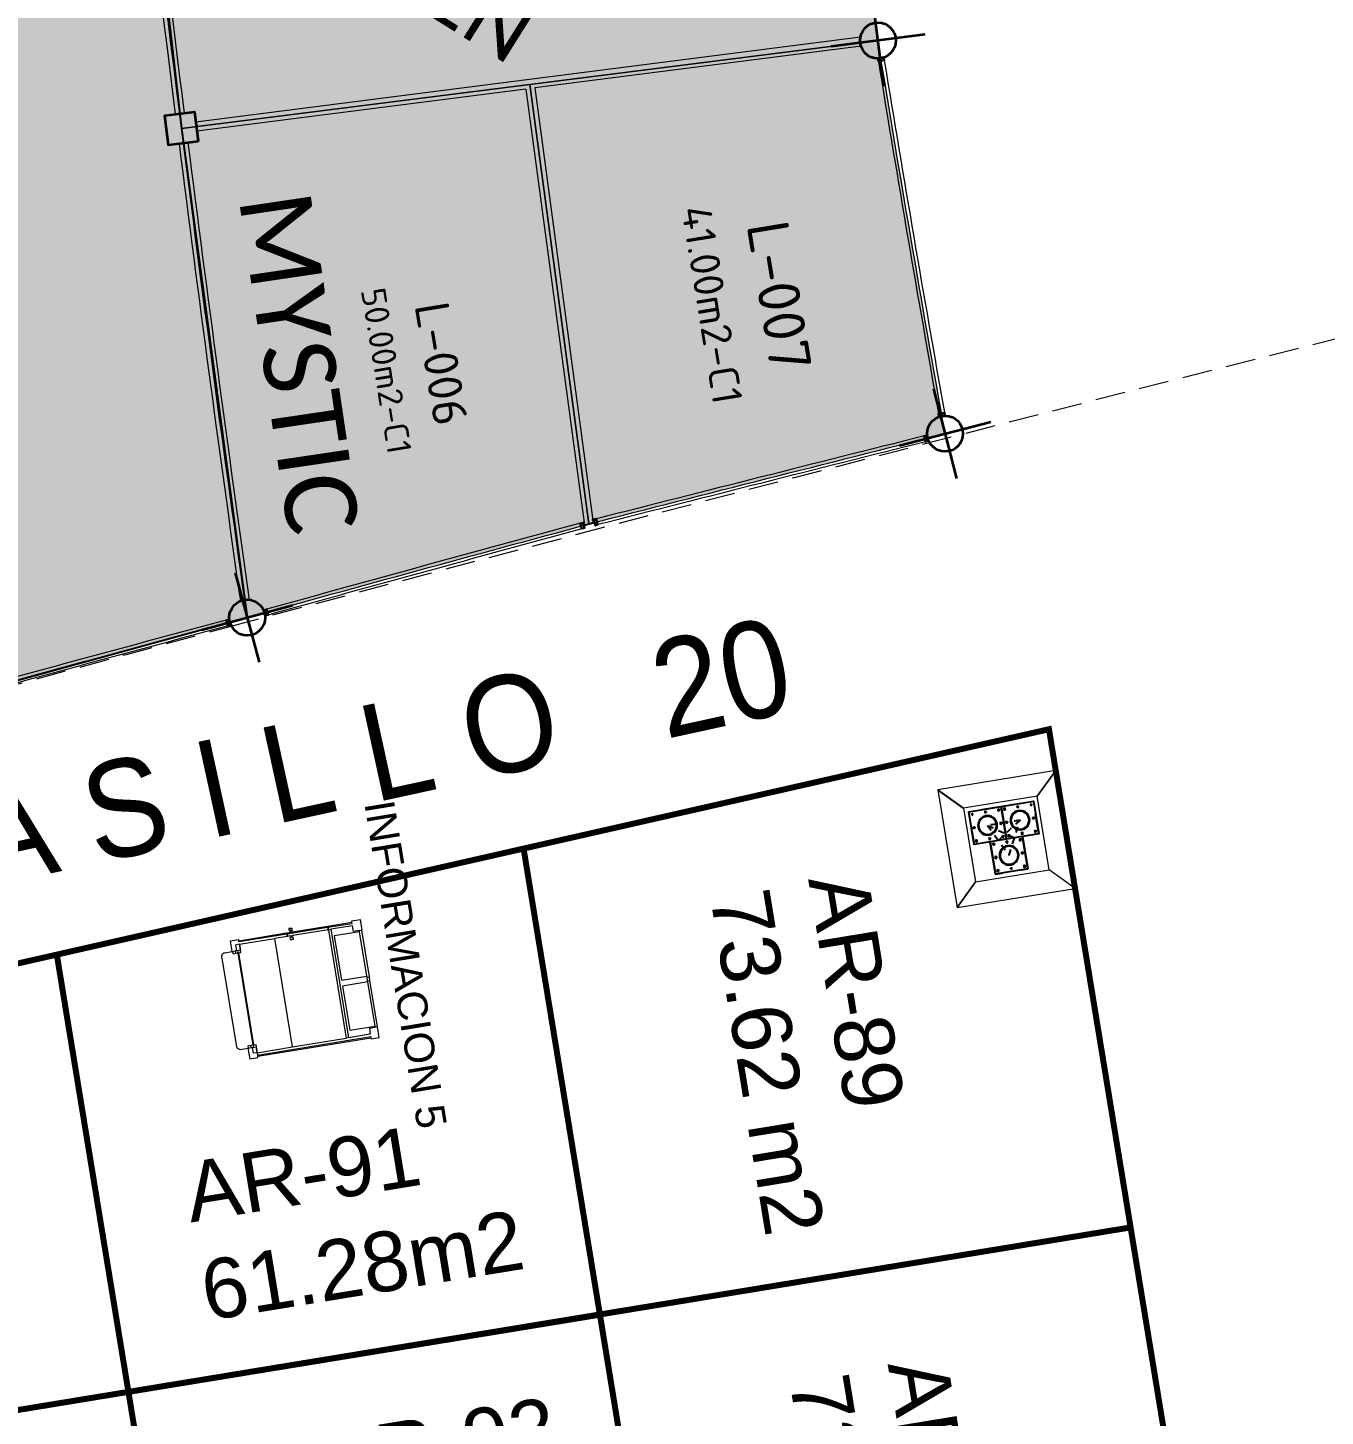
# Model space of a CAD drawing. Header units: metres. Extents: x 2 to 659295185, y -28 to 1124222152.
# Drawn here: x 655444.61 to 655466.34, y 1126416 to 1126439.24 of the extents above; entities that cross this region are included whole.
import ezdxf
from ezdxf.enums import TextEntityAlignment as Align

# ---------------------------------------------------------------- set-up
doc = ezdxf.new("R2010")
doc.units = ezdxf.units.M
doc.header["$MEASUREMENT"] = 0
for name, pattern in [('CCSM_C1_CUERPO EL$0$DASHED', [0.75, 0.5, -0.25]), ('CCSM_C1_CUERPO QR$0$CONTINUA', [0]), ('CCSM_XREF ESTRUCTURA15$0$ACAD_ISO10W100', [18, 12, -3, 0, -3]), ('CCSM_XREF ESTRUCTURA15$0$DASHED2', [0.375, 0.25, -0.125]), ('CCSM_XREF ESTRUCTURA15$0$MITTE', [2, 1.25, -0.25, 0.25, -0.25]), ('CONTINUA', [0]), ('DASHDOT', [1, 0.5, -0.25, 0, -0.25]), ('DASHED', [0.75, 0.5, -0.25])]:
    doc.linetypes.add(name, pattern=pattern)
doc.layers.get('0').update_dxf_attribs({"linetype": 'CONTINUOUS'})
for name, color, linetype in [('CCSM_C1_CUERPO BJ$0$A-LOCAL ID', 7, 'CONTINUOUS'), ('CCSM_C1_CUERPO BJ$0$ID_Nº LOCAL', 7, 'CONTINUOUS'), ('CCSM_C1_CUERPO D.dwg 19-03-12$0$A-PEDESTAL', 4, 'CONTINUOUS'), ('CCSM_C1_CUERPO EL$0$A-PROYECCIONES', 5, 'CCSM_C1_CUERPO EL$0$DASHED'), ('CCSM_C1_CUERPO QR$0$A-FRENTE DE LOCAL', 4, 'CONTINUOUS'), ('CCSM_C1_CUERPO QR$0$A-LOCAL ID', 7, 'CONTINUOUS'), ('CCSM_C1_CUERPO QR$0$A-MARCOS LOCALES', 4, 'CONTINUOUS'), ('CCSM_C1_CUERPO QR$0$A-PARED', 2, 'CCSM_C1_CUERPO QR$0$CONTINUA'), ('CCSM_C1_CUERPO QR$0$ID_AREA EXACTA', 7, 'CONTINUOUS'), ('CCSM_C1_CUERPO QR$0$ID_Nº LOCAL', 7, 'CONTINUOUS'), ('CCSM_XREF ESTRUCTURA15$0$A_EJES', 8, 'CCSM_XREF ESTRUCTURA15$0$ACAD_ISO10W100'), ('CCSM_XREF ESTRUCTURA15$0$A_PLANCHAS BASE', 57, 'CONTINUOUS'), ('CCSM_XREF ESTRUCTURA15$0$A_PROYECCION', 8, 'CCSM_XREF ESTRUCTURA15$0$DASHED2'), ('CCSM_XREF ESTRUCTURA15$0$PS_MIDLINE', 1, 'CCSM_XREF ESTRUCTURA15$0$MITTE'), ('CCSM_XREF ESTRUCTURA15$0$PS_SOLID', 2, 'CONTINUOUS'), ('CCSM_XREF ESTRUCTURA15$0$txt100', 2, 'CONTINUOUS'), ('CCSM_XREF KIOSKOSE$0$Kiosco General', 154, 'CONTINUOUS'), ('CCSM_XREF KIOSKOSE$0$Kiosko de Inf', 42, 'CONTINUOUS'), ('modulo informacion', 7, 'CONTINUOUS')]:
    doc.layers.add(name, color=color, linetype=linetype)
doc.layers.add('CCSM_C1_CUERPO QR$0$A-AREAS COMERCIALES', color=151, linetype='CONTINUOUS', plot=False)
for name, color, linetype, lineweight in [('CCSM_XREF ESTRUCTURA15$0$E-CA-COLUMNA', 2, 'CONTINUOUS', 35), ('CCSM_XREF ESTRUCTURA15$0$E-CQ-COLUMNA', 2, 'CONTINUOUS', 35), ('LOCALES ASIGNADOS', 41, 'DASHDOT', 0), ('LOCALES PROPIOS', 101, 'CONTINUA', 0), ('NOMBRES LOCATARIOS', 7, 'CONTINUA', 0)]:
    doc.layers.add(name, color=color, linetype=linetype, lineweight=lineweight)
doc.styles.add('CCSM_C1_CUERPO BJ$0$ROMANS', font='romans__.ttf')
doc.styles.add('CCSM_C1_CUERPO BJ$0$sigo', font='arial.ttf', dxfattribs={"width": 0.9})
doc.styles.add('CCSM_C1_CUERPO QR$0$ROMANS', font='romans__.ttf')
doc.styles.add('CCSM_XREF KIOSKOSE$0$Standard', font='txt')
doc.styles.get("Standard").update_dxf_attribs({"font": 'tahoma.ttf'})

# ---------------------------------------------------------------- blocks, each defined once
blk = doc.blocks.new('CCSM_C1_CUERPO QR$0$MARCO LOCAL-PARED')
for points in [[(655585.328, 1126575.539), (655585.378, 1126575.539), (655585.378, 1126575.439), (655585.328, 1126575.439)], [(655585.333, 1126575.534), (655585.373, 1126575.534), (655585.373, 1126575.444), (655585.333, 1126575.444)], [(655585.393, 1126575.539), (655585.393, 1126575.534), (655585.383, 1126575.534), (655585.383, 1126575.489), (655585.553, 1126575.489), (655585.553, 1126575.534), (655585.543, 1126575.534), (655585.543, 1126575.539), (655585.558, 1126575.539), (655585.558, 1126575.484), (655585.378, 1126575.484), (655585.378, 1126575.539)], [(655585.608, 1126575.539), (655585.558, 1126575.539), (655585.558, 1126575.439), (655585.608, 1126575.439)], [(655585.603, 1126575.534), (655585.563, 1126575.534), (655585.563, 1126575.444), (655585.603, 1126575.444)]]:
    blk.add_lwpolyline(points, close=True)
blk = doc.blocks.new('CCSM_C1_CUERPO QR$0$MARCO LOCAL-COLUMNA')
at = {"layer": 'CCSM_C1_CUERPO QR$0$A-MARCOS LOCALES'}
for points in [[(655585.123, 1126575.588), (655585.173, 1126575.588), (655585.173, 1126575.488), (655585.123, 1126575.488)], [(655585.128, 1126575.583), (655585.168, 1126575.583), (655585.168, 1126575.493), (655585.128, 1126575.493)]]:
    blk.add_lwpolyline(points, close=True, dxfattribs=at)
blk = doc.blocks.new('CCSM_C1_CUERPO QR$0$IDENT LOCAL')
at = {"style": 'CCSM_C1_CUERPO QR$0$ROMANS'}
for tag, height, p in [('NºLOCAL', 0.7, (0.038, 1.827)), ('AREA-EXACTA', 0.5, (0, 0.85)), ('RUBRO', 0.35, (0, 0)), ('USO', 0.35, (0, -0.85))]:
    blk.add_attdef(tag, text='', height=height, dxfattribs=at).set_placement(p, align=Align.BOTTOM_CENTER)
blk = doc.blocks.new('CCSM_XREF ESTRUCTURA15$0$CCSM_COLUM REDONDA')
at = {"color": 5}
for p, q in [((0, 0.774), (0, -0.774)), ((-0.789, 0), (0.789, 0))]:
    blk.add_line(p, q, dxfattribs=at)
blk.add_circle((0, 0), 0.3)
blk = doc.blocks.new('CCSM_XREF ESTRUCTURA15$0$CCSM_COLUMNA REC')
at = {"layer": 'CCSM_XREF ESTRUCTURA15$0$E-CA-COLUMNA'}
blk.add_lwpolyline([(-0.25, -0.25), (0.25, -0.25), (0.25, 0.25), (-0.25, 0.25)], close=True, dxfattribs=at)
blk = doc.blocks.new('CCSM_XREF ESTRUCTURA15$0$baric')
at = {"layer": 'CCSM_XREF ESTRUCTURA15$0$A_PROYECCION'}
for p, q in [((0, 0), (550, 0)), ((275, -550), (0, 0)), ((0, 0), (412.5, -275)), ((550, 0), (137.5, -275)), ((550, 0), (275, -550))]:
    blk.add_line(p, q, dxfattribs=at)
blk = doc.blocks.new('CCSM_XREF ESTRUCTURA15$0$COLUMNAS D')
at = {"color": 7}
for p, q in [((655462.031, 1126430.426), (655461.6, 1126430.735)), ((655462.66, 1126430.453), (655462.749, 1126429.91))]:
    blk.add_line(p, q, dxfattribs=at)
blk.add_lwpolyline([(655462.117, 1126430.364), (655463.202, 1126430.542), (655463.291, 1126429.999), (655463.02, 1126429.954), (655463.109, 1126429.412), (655462.566, 1126429.323), (655462.477, 1126429.865), (655462.206, 1126429.821), (655462.117, 1126430.364), (655463.202, 1126430.542)], dxfattribs=at)
at = {"layer": 'CCSM_XREF ESTRUCTURA15$0$A_EJES'}
for p, q in [((655462.396, 1126430.36, 0), (655462.393, 1126430.382, 0)), ((655462.42, 1126430.363, 0), (655462.397, 1126430.359, 0)), ((655462.642, 1126430.399, 0), (655462.595, 1126430.392, 0)), ((655462.622, 1126430.372, 0), (655462.615, 1126430.418, 0)), ((655462.74, 1126430.415, 0), (655462.694, 1126430.408, 0)), ((655462.721, 1126430.388, 0), (655462.713, 1126430.435, 0)), ((655462.925, 1126430.446, 0), (655462.916, 1126430.444, 0)), ((655462.937, 1126430.463, 0), (655462.935, 1126430.471, 0)), ((655463.221, 1126430.266, 0), (655463.19, 1126430.261, 0)), ((655463.201, 1126430.239, 0), (655463.196, 1126430.27, 0)), ((655462.205, 1126430.1, 0), (655462.188, 1126430.097, 0)), ((655462.215, 1126430.077, 0), (655462.212, 1126430.095, 0)), ((655462.678, 1126430.177, 0), (655462.632, 1126430.169, 0)), ((655462.659, 1126430.15, 0), (655462.651, 1126430.196, 0)), ((655462.777, 1126430.193, 0), (655462.73, 1126430.186, 0)), ((655462.757, 1126430.166, 0), (655462.75, 1126430.213, 0)), ((655463.016, 1126429.981, 0), (655463.008, 1126430.027, 0)), ((655463.257, 1126430.044, 0), (655463.211, 1126430.036, 0)), ((655463.238, 1126430.017, 0), (655463.23, 1126430.063, 0)), ((655462.27, 1126429.882, 0), (655462.224, 1126429.875, 0)), ((655462.251, 1126429.855, 0), (655462.243, 1126429.902, 0)), ((655462.492, 1126429.919, 0), (655462.446, 1126429.911, 0)), ((655462.473, 1126429.892, 0), (655462.465, 1126429.938, 0)), ((655462.558, 1126429.828, 0), (655462.511, 1126429.82, 0)), ((655462.538, 1126429.801, 0), (655462.531, 1126429.847, 0)), ((655462.714, 1126429.955, 0), (655462.668, 1126429.947, 0)), ((655462.695, 1126429.928, 0), (655462.687, 1126429.974, 0)), ((655462.78, 1126429.864, 0), (655462.734, 1126429.857, 0)), ((655462.761, 1126429.837, 0), (655462.753, 1126429.884, 0)), ((655462.813, 1126429.971, 0), (655462.767, 1126429.964, 0)), ((655462.794, 1126429.944, 0), (655462.786, 1126429.991, 0)), ((655463.002, 1126429.901, 0), (655462.956, 1126429.893, 0)), ((655462.983, 1126429.874, 0), (655462.975, 1126429.92, 0)), ((655463.035, 1126430.008, 0), (655462.989, 1126430, 0)), ((655462.594, 1126429.606, 0), (655462.548, 1126429.598, 0)), ((655462.575, 1126429.579, 0), (655462.567, 1126429.625, 0)), ((655463.038, 1126429.679, 0), (655462.992, 1126429.671, 0)), ((655463.019, 1126429.652, 0), (655463.011, 1126429.698, 0)), ((655462.631, 1126429.384, 0), (655462.584, 1126429.376, 0)), ((655462.611, 1126429.357, 0), (655462.604, 1126429.403, 0)), ((655463.075, 1126429.457, 0), (655463.028, 1126429.449, 0)), ((655463.055, 1126429.43, 0), (655463.048, 1126429.476, 0))]:
    blk.add_line(p, q, dxfattribs=at)
at = {"layer": 'CCSM_XREF ESTRUCTURA15$0$A_PLANCHAS BASE'}
for p, q in [((655462.962, 1126430.502), (655462.339, 1126430.4)), ((655462.749, 1126429.91), (655462.66, 1126430.453)), ((655463.291, 1126429.999), (655463.237, 1126430.333)), ((655462.154, 1126430.135), (655462.206, 1126429.821)), ((655463.291, 1126429.999), (655462.206, 1126429.821)), ((655462.477, 1126429.865), (655462.566, 1126429.323)), ((655463.109, 1126429.412), (655463.02, 1126429.954)), ((655462.566, 1126429.323), (655462.678, 1126429.341)), ((655462.997, 1126429.393), (655463.109, 1126429.412))]:
    blk.add_line(p, q, dxfattribs=at)
at = {"layer": 'CCSM_XREF ESTRUCTURA15$0$A_PLANCHAS BASE', "extrusion": (0, 0, -1)}
for centre in [(-655462.618, 1126430.395), (-655462.717, 1126430.411), (-655462.655, 1126430.173), (-655462.753, 1126430.189), (-655463.012, 1126430.004), (-655463.234, 1126430.04), (-655462.247, 1126429.878), (-655462.469, 1126429.915), (-655462.535, 1126429.824), (-655462.691, 1126429.951), (-655462.757, 1126429.861), (-655462.79, 1126429.967), (-655462.979, 1126429.897), (-655462.571, 1126429.602), (-655463.015, 1126429.675), (-655462.607, 1126429.38), (-655463.052, 1126429.453)]:
    blk.add_circle(centre, 0.0135, dxfattribs=at)
for centre, start, end in [((-655462.396, 1126430.359), 37.8909, 212.2801), ((-655462.939, 1126430.448), 354.518, 71.0575), ((-655463.198, 1126430.262), 98.6486, 326.9268), ((-655462.211, 1126430.1), 232.4386, 17.7323)]:
    blk.add_arc(centre, 0.0135, start, end, dxfattribs=at)
at = {"layer": 'CCSM_XREF ESTRUCTURA15$0$PS_SOLID', "extrusion": (0, 0, -1)}
for centre, radius in [((-655462.433, 1126430.137), 0.162), ((-655462.433, 1126430.137), 0.151), ((-655462.976, 1126430.226), 0.162), ((-655462.976, 1126430.226), 0.151), ((-655462.793, 1126429.639), 0.162), ((-655462.793, 1126429.639), 0.151)]:
    blk.add_circle(centre, radius, dxfattribs=at)
at = {"layer": 'CCSM_XREF ESTRUCTURA15$0$txt100', "extrusion": (0, 0, -1), "xscale": 0.00099999999997894, "yscale": 0.00099999999997894, "zscale": -0.0009999999999789392, "rotation": 350.6915487423701}
blk.add_blockref('CCSM_XREF ESTRUCTURA15$0$baric', (-655462.976, 1126430.226), dxfattribs=at)
blk = doc.blocks.new('CCSM_C1_CUERPO BJ$0$IDENT LOCAL')
at = {"style": 'CCSM_C1_CUERPO BJ$0$ROMANS'}
for tag, height, p in [('AREA-EXACTA', 0.5, (0.587, 0.096)), ('NºLOCAL', 0.7, (1.17, 0.119)), ('RUBRO', 0.35, (0, 0)), ('USO', 0.35, (-0.587, -0.096))]:
    blk.add_attdef(tag, text='', height=height, rotation=279.3085, dxfattribs=at).set_placement(p, align=Align.BOTTOM_CENTER)

msp = doc.modelspace()

# ---------------------------------------------------------------- hatches: boundary and pattern name
at = {"layer": 'LOCALES ASIGNADOS'}
h = msp.add_hatch(color=256, dxfattribs=at)
edge = h.paths.add_edge_path()
edge.add_line((655523.1959, 1126484.6977), (655511.4574, 1126482.7737))
edge.add_arc((492466.1192, 1099756.7687), 165221.2506, 9.306558127, 9.309002861, ccw=False)
edge.add_line((655512.5976, 1126475.8167), (655524.4397, 1126477.7575))
edge.add_arc((655211.3975, 1126425.2356), 317.4177, 9.524316, 10.79705)
h = msp.add_hatch(color=256, dxfattribs=at)
edge = h.paths.add_edge_path()
edge.add_arc((219491.1056, 1054914.3756), 441878.9229, 9.308049718, 9.309563548, ccw=False)
edge.add_line((655551.8097, 1126384.9626), (655564.5398, 1126387.0492))
edge.add_line((655564.5398, 1126387.0492), (655562.5867, 1126398.9652))
edge.add_line((655562.5867, 1126398.9652), (655552.3922, 1126397.2942))
edge.add_line((655552.3922, 1126397.2942), (655552.4569, 1126396.8995))
edge.add_line((655552.4569, 1126396.8995), (655549.9212, 1126396.4839))
msp.add_hatch(color=256, dxfattribs=at).paths.add_polyline_path([(655445.7749, 1126449.8747), (655433.837, 1126448.6555), (655435.2862, 1126436.0448), (655436.623, 1126426.1652), (655448.2869, 1126429.3645), (655447.1883, 1126437.5496)])
h = msp.add_hatch(color=256, dxfattribs=at)
edge = h.paths.add_edge_path()
edge.add_arc((655914.2502, 1126513.3876), 461.4335, 188.493877, 189.274233, ccw=False)
edge.add_line((655457.8779, 1126445.2322), (655446.4312, 1126443.8369))
edge.add_arc((656001.0293, 1126507.4267), 558.2317, 186.540926, 187.190951)
edge.add_line((655447.1883, 1126437.5492), (655458.8485, 1126439.023))
at = {"layer": 'LOCALES PROPIOS'}
h = msp.add_hatch(color=101, dxfattribs=at)
edge = h.paths.add_edge_path()
edge.add_arc((655914.2502, 1126513.3876), 461.4335, 189.274233, 190.103159, ccw=False)
edge.add_line((655458.8485, 1126439.023), (655453.0187, 1126438.2837))
edge.add_line((655453.0187, 1126438.2837), (655454.0057, 1126430.9306))
edge.add_arc((655788.9748, 1125121.574), 1351.5248, 104.0891187, 104.3500466, ccw=False)
h = msp.add_hatch(color=101, dxfattribs=at)
edge = h.paths.add_edge_path()
edge.add_line((655454.0057, 1126430.9306), (655453.0187, 1126438.2837))
edge.add_line((655453.0187, 1126438.2837), (655447.1883, 1126437.5496))
edge.add_arc((655979.837, 1126504.8748), 536.8867, 187.203812, 188.085152)
edge.add_arc((655744.8694, 1125357.5761), 1112.0664, 105.1622006, 105.4676928, ccw=False)

# ---------------------------------------------------------------- linework, layer by layer
msp.add_lwpolyline([(655433.8369, 1126448.6555), (655445.7749, 1126449.8747), (655447.1883, 1126437.5496), (655448.2869, 1126429.3645), (655436.623, 1126426.1652), (655435.2862, 1126436.0448), (655433.837, 1126448.6556)])
at = {"layer": 'CCSM_C1_CUERPO D.dwg 19-03-12$0$A-PEDESTAL', "lineweight": 5}
msp.add_lwpolyline([(655462.1481, 1126424.8319), (655461.8246, 1126426.8056), (655459.8521, 1126426.4823), (655460.1745, 1126424.5084), (655462.1481, 1126424.8319), (655461.7174, 1126425.1413), (655461.5152, 1126426.3749), (655461.8246, 1126426.8056), (655461.5152, 1126426.3749), (655460.2817, 1126426.1727), (655459.8521, 1126426.4823), (655460.2817, 1126426.1727), (655460.4839, 1126424.9391), (655460.1745, 1126424.5084), (655460.4839, 1126424.9391), (655461.7174, 1126425.1413)], dxfattribs=at)
at = {"layer": 'CCSM_C1_CUERPO EL$0$A-PROYECCIONES', "lineweight": 5}
msp.add_lwpolyline([(655418.2129, 1126420.7692, -0.0062103), (655448.1361, 1126429.2504, -0.0092237), (655497.973, 1126441.5898, -0.0058318), (655529.2922, 1126448.1525), (655528.7944, 1126451.1899, -0.0194724), (655624.9805, 1126465.907, -0.0707147)], format="xyb", dxfattribs=at)
at = {"layer": 'CCSM_C1_CUERPO QR$0$A-AREAS COMERCIALES', "lineweight": 5}
for points in [[(655447.157, 1126437.7972, -0.0056654), (655445.7739, 1126449.8847), (655433.8368, 1126448.6556, 0.0058045), (655435.283, 1126436.0444), (655441.2309, 1126436.7962), (655442.451, 1126427.7794, -0.0016929), (655448.2869, 1126429.3646, -0.0038451), (655447.1883, 1126437.5496, -0.0002414)], [(655458.8485, 1126439.023, -0.0021767), (655457.9023, 1126445.0274), (655446.4312, 1126443.837, 0.0028358), (655447.1883, 1126437.5496)], [(655459.972, 1126432.4425, -0.0036169), (655458.8485, 1126439.023), (655453.0183, 1126438.2867), (655454.0057, 1126430.9306, -0.0011385)], [(655454.0057, 1126430.9306), (655453.0183, 1126438.2867), (655447.1883, 1126437.5496, 0.0038456), (655448.2869, 1126429.3646, -0.001333)]]:
    msp.add_lwpolyline(points, format="xyb", close=True, dxfattribs=at)
at = {"layer": 'CCSM_C1_CUERPO QR$0$A-FRENTE DE LOCAL', "lineweight": 5}
for centre, radius, start, end in [((655903.5844, 1126511.5941), 450.668, 189.312228, 190.071982), ((655903.6594, 1126511.6067), 450.6439, 189.312256, 190.071989), ((655788.6458, 1125119.699), 1353.311, 104.0711185, 104.3107298), ((655788.6459, 1125119.6984), 1353.2116, 104.0710854, 104.3106952), ((655740.6054, 1125375.8162), 1093.3972, 105.2035593, 105.4888978), ((655740.6055, 1125375.816), 1093.2974, 105.2036004, 105.4889393), ((655671.346, 1125596.3447), 862.4169, 105.0137688, 105.3825893), ((655671.3466, 1125596.3425), 862.3191, 105.0137636, 105.3825894)]:
    msp.add_arc(centre, radius, start, end, dxfattribs=at)
at = {"layer": 'CCSM_C1_CUERPO QR$0$A-PARED', "lineweight": 5}
msp.add_lwpolyline([(655445.7248, 1126449.6283, 0.0055456), (655447.0826, 1126437.7878)], format="xyb", dxfattribs=at)
for points in [[(655458.5533, 1126439.0763), (655447.4269, 1126437.6553)], [(655458.5644, 1126438.9265), (655453.1016, 1126438.2299)], [(655452.9528, 1126438.2109), (655447.4457, 1126437.5065)], [(655452.9528, 1126438.2109), (655453.9326, 1126430.9113)], [(655453.1016, 1126438.2299), (655454.0788, 1126430.9498)]]:
    msp.add_lwpolyline(points, dxfattribs=at)
for centre, radius, start, end in [((655998.2292, 1126507.0756), 555.3348, 186.54517, 187.165338), ((655979.8369, 1126504.8748), 536.9617, 187.230531, 188.05416), ((655979.8369, 1126504.8748), 536.8117, 187.230539, 188.054156), ((655759.0514, 1125272.1155), 1198.2927, 104.7443133, 104.7515409)]:
    msp.add_arc(centre, radius, start, end, dxfattribs=at)
at = {"layer": 'CCSM_XREF ESTRUCTURA15$0$PS_MIDLINE', "color": 8, "lineweight": 5}
for p, q in [((655460.4485, 1126426.0734, 4.525), (655460.4021, 1126426.0658, 4.525)), ((655460.4215, 1126426.0927, 4.525), (655460.4291, 1126426.0464, 4.525)), ((655460.6705, 1126426.1097, 4.525), (655460.6241, 1126426.1021, 4.525)), ((655460.6435, 1126426.1291, 4.525), (655460.6511, 1126426.0828, 4.525)), ((655460.8925, 1126426.1461, 4.525), (655460.8462, 1126426.1385, 4.525)), ((655460.8655, 1126426.1655, 4.525), (655460.8731, 1126426.1192, 4.525)), ((655460.9912, 1126426.1623, 4.525), (655460.9448, 1126426.1547, 4.525)), ((655460.9642, 1126426.1817, 4.525), (655460.9718, 1126426.1353, 4.525)), ((655461.2133, 1126426.1987, 4.525), (655461.1669, 1126426.1911, 4.525)), ((655461.1863, 1126426.2181, 4.525), (655461.1939, 1126426.1717, 4.525)), ((655461.4353, 1126426.2351, 4.525), (655461.3889, 1126426.2275, 4.525)), ((655461.4083, 1126426.2545, 4.525), (655461.4159, 1126426.2081, 4.525)), ((655460.4849, 1126425.8513, 4.525), (655460.4385, 1126425.8437, 4.525)), ((655460.4579, 1126425.8707, 4.525), (655460.4655, 1126425.8243, 4.525)), ((655460.9289, 1126425.9241, 4.525), (655460.8825, 1126425.9165, 4.525)), ((655460.9019, 1126425.9435, 4.525), (655460.9095, 1126425.8971, 4.525)), ((655461.0276, 1126425.9403, 4.525), (655460.9812, 1126425.9327, 4.525)), ((655461.0006, 1126425.9597, 4.525), (655461.0082, 1126425.9133, 4.525)), ((655461.4717, 1126426.0131, 4.525), (655461.4253, 1126426.0055, 4.525)), ((655461.4447, 1126426.0325, 4.525), (655461.4523, 1126425.9861, 4.525)), ((655460.5212, 1126425.6293, 4.525), (655460.4749, 1126425.6217, 4.525)), ((655460.4943, 1126425.6487, 4.525), (655460.5019, 1126425.6023, 4.525)), ((655460.7433, 1126425.6657, 4.525), (655460.6969, 1126425.6581, 4.525)), ((655460.7163, 1126425.6851, 4.525), (655460.7239, 1126425.6387, 4.525)), ((655460.9653, 1126425.7021, 4.525), (655460.9189, 1126425.6945, 4.525)), ((655460.9383, 1126425.7215, 4.525), (655460.9459, 1126425.6751, 4.525)), ((655461.0308, 1126425.6115, 4.525), (655460.9845, 1126425.6039, 4.525)), ((655461.0038, 1126425.6309, 4.525), (655461.0114, 1126425.5845, 4.525)), ((655461.064, 1126425.7182, 4.525), (655461.0176, 1126425.7106, 4.525)), ((655461.037, 1126425.7376, 4.525), (655461.0446, 1126425.6913, 4.525)), ((655461.2529, 1126425.6479, 4.525), (655461.2065, 1126425.6403, 4.525)), ((655461.2259, 1126425.6673, 4.525), (655461.2335, 1126425.6209, 4.525)), ((655461.286, 1126425.7546, 4.525), (655461.2397, 1126425.747, 4.525)), ((655461.2591, 1126425.774, 4.525), (655461.2667, 1126425.7276, 4.525)), ((655461.5081, 1126425.791, 4.525), (655461.4617, 1126425.7834, 4.525)), ((655461.4811, 1126425.8104, 4.525), (655461.4887, 1126425.764, 4.525)), ((655460.8088, 1126425.5751, 4.525), (655460.7624, 1126425.5675, 4.525)), ((655460.7818, 1126425.5945, 4.525), (655460.7894, 1126425.5481, 4.525)), ((655460.8182, 1126425.3724, 4.525), (655460.8258, 1126425.326, 4.525)), ((655461.2893, 1126425.4258, 4.525), (655461.2429, 1126425.4182, 4.525)), ((655461.2623, 1126425.4452, 4.525), (655461.2699, 1126425.3988, 4.525)), ((655460.8452, 1126425.353, 4.525), (655460.7988, 1126425.3454, 4.525)), ((655460.8546, 1126425.1504, 4.525), (655460.8622, 1126425.104, 4.525)), ((655461.1036, 1126425.1674, 4.525), (655461.0572, 1126425.1598, 4.525)), ((655461.0766, 1126425.1868, 4.525), (655461.0842, 1126425.1404, 4.525)), ((655461.3257, 1126425.2038, 4.525), (655461.2793, 1126425.1962, 4.525)), ((655461.2987, 1126425.2232, 4.525), (655461.3063, 1126425.1768, 4.525)), ((655460.8816, 1126425.131, 4.525), (655460.8352, 1126425.1234, 4.525))]:
    msp.add_line(p, q, dxfattribs=at)
at = {"layer": 'CCSM_XREF ESTRUCTURA15$0$PS_SOLID', "color": 8, "lineweight": 5}
for p, q in [((655460.3678, 1126426.1108), (655460.9106, 1126426.1998)), ((655460.4568, 1126425.5681), (655460.3678, 1126426.1108)), ((655460.9106, 1126426.1998), (655461.4534, 1126426.2887)), ((655460.9996, 1126425.657), (655460.9106, 1126426.1998)), ((655460.9106, 1126426.1998), (655460.9996, 1126425.657)), ((655461.4534, 1126426.2887), (655461.5423, 1126425.746)), ((655460.9996, 1126425.657), (655460.4568, 1126425.5681)), ((655460.7282, 1126425.6125), (655461.2709, 1126425.7015)), ((655460.8171, 1126425.0698), (655460.7282, 1126425.6125)), ((655461.5423, 1126425.746), (655460.9996, 1126425.657)), ((655461.2709, 1126425.7015), (655461.3599, 1126425.1587)), ((655461.3599, 1126425.1587), (655460.8171, 1126425.0698))]:
    msp.add_line(p, q, dxfattribs=at)
at = {"layer": 'CCSM_XREF ESTRUCTURA15$0$PS_SOLID', "color": 8, "lineweight": 5, "extrusion": (0, 0, -1)}
for centre, radius in [((-655460.4253, 1126426.0696), 0.0135), ((-655460.6473, 1126426.1059), 0.0135), ((-655460.8693, 1126426.1423), 0.0135), ((-655460.968, 1126426.1585), 0.0135), ((-655461.2265, 1126425.9729), 0.162), ((-655461.2265, 1126425.9729), 0.151), ((-655461.1901, 1126426.1949), 0.0135), ((-655461.4121, 1126426.2313), 0.0135), ((-655460.4617, 1126425.8475), 0.0135), ((-655460.6837, 1126425.8839), 0.162), ((-655460.6837, 1126425.8839), 0.151), ((-655460.9057, 1126425.9203), 0.0135), ((-655461.0044, 1126425.9365), 0.0135), ((-655461.4485, 1126426.0093), 0.0135), ((-655460.4981, 1126425.6255), 0.0135), ((-655460.7201, 1126425.6619), 0.0135), ((-655460.9421, 1126425.6983), 0.0135), ((-655461.0076, 1126425.6077), 0.0135), ((-655461.0408, 1126425.7144), 0.0135), ((-655461.2297, 1126425.6441), 0.0135), ((-655461.2629, 1126425.7508), 0.0135), ((-655461.4849, 1126425.7872), 0.0135), ((-655460.7856, 1126425.5713), 0.0135), ((-655461.044, 1126425.3856), 0.162), ((-655461.044, 1126425.3856), 0.151), ((-655461.2661, 1126425.422), 0.0135), ((-655460.822, 1126425.3492), 0.0135), ((-655460.8584, 1126425.1272), 0.0135), ((-655461.0804, 1126425.1636), 0.0135), ((-655461.3025, 1126425.2), 0.0135)]:
    msp.add_circle(centre, radius, dxfattribs=at)
at = {"layer": 'CCSM_XREF KIOSKOSE$0$Kiosco General', "linetype": 'DASHED', "lineweight": 5, "const_width": 0.1}
for points in [[(655461.7116, 1126427.495), (655452.9144, 1126425.4973), (655454.1918, 1126417.6993), (655463.0786, 1126419.1559)], [(655454.1925, 1126417.6955), (655446.2978, 1126416.4034), (655445.0985, 1126423.7224), (655452.9144, 1126425.4973)], [(655446.2978, 1126416.4034), (655445.0986, 1126423.7225), (655436.3099, 1126421.7267), (655437.421, 1126414.9485)], [(655454.1919, 1126417.6992), (655463.0786, 1126419.1559), (655464.4457, 1126410.8163), (655455.467, 1126409.9007)], [(655454.1925, 1126417.6993), (655446.2978, 1126416.4034), (655447.4953, 1126409.088), (655455.467, 1126409.9007)], [(655446.2978, 1126416.4034), (655447.4953, 1126409.088), (655438.5316, 1126408.1741), (655437.421, 1126414.9485)]]:
    msp.add_lwpolyline(points, close=True, dxfattribs=at)
at = {"layer": 'modulo informacion', "lineweight": 5}
for p, q in [((655449.6355, 1126424.1994), (655450.0406, 1126424.2658)), ((655449.6387, 1126424.1796), (655450.0438, 1126424.246)), ((655450.0503, 1126424.2065), (655449.6847, 1126424.1466)), ((655450.0373, 1126424.2855), (655450.1755, 1126424.3081)), ((655450.0406, 1126424.2658), (655450.0373, 1126424.2855)), ((655450.0438, 1126424.246), (655450.0406, 1126424.2658)), ((655450.0665, 1126424.1079), (655450.0503, 1126424.2065)), ((655450.1755, 1126424.3081), (655450.2046, 1126424.1305)), ((655448.0045, 1126423.9523), (655448.1426, 1126423.9749)), ((655448.1426, 1126423.9749), (655448.1459, 1126423.9552)), ((655448.1459, 1126423.9552), (655448.9457, 1126424.0863)), ((655448.9489, 1126424.0666), (655448.1491, 1126423.9355)), ((655448.158, 1126423.8964), (655448.7501, 1126423.9934)), ((655448.9554, 1126424.0271), (655448.7501, 1126423.9934)), ((655449.0477, 1126422.1777), (655448.7501, 1126423.9934)), ((655448.9457, 1126424.0863), (655448.9489, 1126424.0666)), ((655448.9484, 1126424.0421), (655448.9479, 1126424.0411)), ((655448.953, 1126424.0419), (655448.9479, 1126424.0411)), ((655448.9489, 1126424.0432), (655448.9484, 1126424.0421)), ((655448.9489, 1126424.0666), (655448.952, 1126424.0479)), ((655448.9495, 1126424.0442), (655448.9489, 1126424.0432)), ((655448.9501, 1126424.0453), (655448.9495, 1126424.0442)), ((655448.9508, 1126424.0463), (655448.9501, 1126424.0453)), ((655448.9506, 1126424.0871), (655448.9931, 1126424.0941)), ((655448.9539, 1126424.0674), (655448.9506, 1126424.0871)), ((655448.9514, 1126424.0472), (655448.9508, 1126424.0463)), ((655448.952, 1126424.0479), (655448.9514, 1126424.0472)), ((655448.9522, 1126424.0482), (655448.952, 1126424.0479)), ((655448.952, 1126424.0479), (655448.953, 1126424.0419)), ((655448.9529, 1126424.0491), (655448.9522, 1126424.0482)), ((655448.9537, 1126424.05), (655448.9529, 1126424.0491)), ((655448.9569, 1126424.0425), (655448.953, 1126424.0419)), ((655448.953, 1126424.0419), (655448.9554, 1126424.0271)), ((655448.9545, 1126424.0509), (655448.9537, 1126424.05)), ((655449.6338, 1126424.1788), (655448.9539, 1126424.0674)), ((655448.9539, 1126424.0674), (655448.9552, 1126424.0593)), ((655448.9552, 1126424.0593), (655448.9542, 1126424.0592)), ((655448.9554, 1126424.0518), (655448.9542, 1126424.0592)), ((655448.9553, 1126424.0517), (655448.9545, 1126424.0509)), ((655448.9552, 1126424.0593), (655448.9586, 1126424.0386)), ((655448.9554, 1126424.0518), (655448.9553, 1126424.0517)), ((655448.9554, 1126424.0518), (655448.9569, 1126424.0425)), ((655448.9587, 1126424.0378), (655448.9555, 1126424.0575)), ((655448.9555, 1126424.0575), (655448.9587, 1126424.0378)), ((655448.9569, 1126424.0425), (655448.9576, 1126424.0384)), ((655448.9586, 1126424.0386), (655448.9576, 1126424.0384)), ((655448.9599, 1126424.0246), (655448.9576, 1126424.0384)), ((655448.9586, 1126424.0386), (655448.9603, 1126424.0279)), ((655448.9608, 1126424.0248), (655448.9599, 1126424.0246)), ((655449.0028, 1126424.0348), (655448.9603, 1126424.0279)), ((655448.9603, 1126424.0279), (655448.9608, 1126424.0248)), ((655448.9821, 1126424.1502), (655449.0349, 1126424.1588)), ((655448.9845, 1126424.157), (655448.9821, 1126424.1502)), ((655448.9821, 1126424.1502), (655448.989, 1126424.1191)), ((655449.0305, 1126424.1645), (655448.9845, 1126424.157)), ((655449.0077, 1126424.1222), (655448.989, 1126424.1191)), ((655448.9931, 1126424.0941), (655449.0425, 1126424.1022)), ((655448.9931, 1126424.0941), (655448.9952, 1126424.0983)), ((655448.9952, 1126424.0983), (655449.0112, 1126424.1009)), ((655449.0028, 1126424.0348), (655449.0522, 1126424.0429)), ((655449.0028, 1126424.0348), (655449.0061, 1126424.0315)), ((655449.0061, 1126424.0315), (655449.0222, 1126424.0342)), ((655449.0069, 1126424.0098), (655449.0257, 1126424.0129)), ((655449.0103, 1126423.9782), (655449.0069, 1126424.0098)), ((655449.0196, 1126424.1241), (655449.0077, 1126424.1222)), ((655449.0077, 1126424.1222), (655449.0112, 1126424.1009)), ((655449.0103, 1126423.9782), (655449.0631, 1126423.9868)), ((655449.0147, 1126423.9725), (655449.0103, 1126423.9782)), ((655449.0231, 1126424.1028), (655449.0112, 1126424.1009)), ((655449.0147, 1126423.9725), (655449.0607, 1126423.98)), ((655449.0383, 1126424.1272), (655449.0196, 1126424.1241)), ((655449.0196, 1126424.1241), (655449.0231, 1126424.1028)), ((655449.0222, 1126424.0342), (655449.034, 1126424.0361)), ((655449.0257, 1126424.0129), (655449.0222, 1126424.0342)), ((655449.0231, 1126424.1028), (655449.0391, 1126424.1055)), ((655449.0375, 1126424.0148), (655449.0257, 1126424.0129)), ((655449.0305, 1126424.1645), (655449.0349, 1126424.1588)), ((655449.0501, 1126424.0387), (655449.034, 1126424.0361)), ((655449.0375, 1126424.0148), (655449.034, 1126424.0361)), ((655449.0349, 1126424.1588), (655449.0383, 1126424.1272)), ((655449.0375, 1126424.0148), (655449.0563, 1126424.0179)), ((655449.0425, 1126424.1022), (655449.0391, 1126424.1055)), ((655449.0425, 1126424.1022), (655449.6305, 1126424.1986)), ((655449.0522, 1126424.0429), (655449.0501, 1126424.0387)), ((655449.6402, 1126424.1393), (655449.0522, 1126424.0429)), ((655449.0631, 1126423.9868), (655449.0563, 1126424.0179)), ((655449.0607, 1126423.98), (655449.0631, 1126423.9868)), ((655449.6338, 1126424.1788), (655449.6305, 1126424.1986)), ((655449.6338, 1126424.1788), (655449.6402, 1126424.1393)), ((655449.6355, 1126424.1994), (655449.6387, 1126424.1796)), ((655449.6374, 1126424.1363), (655449.6371, 1126424.1351)), ((655449.6371, 1126424.1351), (655449.6371, 1126424.1338)), ((655449.6371, 1126424.1338), (655449.6375, 1126424.1325)), ((655449.638, 1126424.1375), (655449.6374, 1126424.1363)), ((655449.6375, 1126424.1325), (655449.6382, 1126424.1314)), ((655449.6389, 1126424.1384), (655449.638, 1126424.1375)), ((655449.6382, 1126424.1314), (655449.6391, 1126424.1305)), ((655449.6387, 1126424.1796), (655449.6452, 1126424.1402)), ((655449.64, 1126424.1391), (655449.6389, 1126424.1384)), ((655449.6391, 1126424.1305), (655449.6403, 1126424.1299)), ((655449.6412, 1126424.1395), (655449.64, 1126424.1391)), ((655449.6403, 1126424.1299), (655449.6415, 1126424.1296)), ((655449.6425, 1126424.1395), (655449.6412, 1126424.1395)), ((655449.6415, 1126424.1296), (655449.6428, 1126424.1296)), ((655449.6438, 1126424.1393), (655449.6425, 1126424.1395)), ((655449.6428, 1126424.1296), (655449.6441, 1126424.13)), ((655449.645, 1126424.1386), (655449.6438, 1126424.1393)), ((655449.6441, 1126424.13), (655449.6452, 1126424.1307)), ((655449.6455, 1126424.1381), (655449.645, 1126424.1386)), ((655449.6452, 1126424.1402), (655449.6847, 1126424.1466)), ((655449.6452, 1126424.1402), (655449.6455, 1126424.1381)), ((655449.6452, 1126424.1307), (655449.6461, 1126424.1317)), ((655449.6459, 1126424.1377), (655449.6455, 1126424.1381)), ((655449.6465, 1126424.1323), (655449.6455, 1126424.1381)), ((655449.6466, 1126424.1366), (655449.6459, 1126424.1377)), ((655449.6461, 1126424.1317), (655449.6465, 1126424.1323)), ((655449.6465, 1126424.1323), (655449.6467, 1126424.1328)), ((655449.6465, 1126424.1323), (655449.9428, 1126422.3244)), ((655449.647, 1126424.1354), (655449.6466, 1126424.1366)), ((655449.6467, 1126424.1328), (655449.647, 1126424.1341)), ((655449.647, 1126424.1341), (655449.647, 1126424.1354)), ((655449.6847, 1126424.1466), (655449.9823, 1126422.3309)), ((655450.1684, 1126424.1043), (655449.744, 1126424.0348)), ((655449.744, 1126424.0348), (655449.8653, 1126423.2946)), ((655450.1651, 1126424.124), (655450.0665, 1126424.1079)), ((655450.1651, 1126424.124), (655450.2046, 1126424.1305)), ((655450.1684, 1126424.1043), (655450.1651, 1126424.124)), ((655450.2897, 1126423.3642), (655450.1684, 1126424.1043)), ((655450.3324, 1126423.3509), (655450.2046, 1126424.1305)), ((655447.8728, 1126423.7335), (655447.8817, 1126423.743)), ((655447.8817, 1126423.743), (655447.8928, 1126423.7499)), ((655447.8928, 1126423.7499), (655447.9053, 1126423.7536)), ((655447.9053, 1126423.7536), (655448.0336, 1126423.7747)), ((655448.0336, 1126423.7747), (655448.0045, 1126423.9523)), ((655448.0431, 1126423.7762), (655448.0336, 1126423.7747)), ((655448.0431, 1126423.7762), (655448.0879, 1126423.7836)), ((655448.0431, 1126423.7762), (655448.0496, 1126423.7368)), ((655448.0496, 1126423.7368), (655448.0943, 1126423.7441)), ((655448.1125, 1126423.7876), (655448.0879, 1126423.7836)), ((655448.0879, 1126423.7836), (655448.0943, 1126423.7441)), ((655448.0943, 1126423.7441), (655448.1326, 1126423.7504)), ((655448.1556, 1126423.896), (655448.0964, 1126423.8863)), ((655448.1125, 1126423.7876), (655448.0964, 1126423.8863)), ((655448.1717, 1126423.7973), (655448.1125, 1126423.7876)), ((655448.1293, 1126423.7701), (655448.1392, 1126423.7717)), ((655448.1326, 1126423.7504), (655448.1293, 1126423.7701)), ((655448.1326, 1126423.7504), (655448.1424, 1126423.752)), ((655448.3849, 1126422.2109), (655448.1326, 1126423.7504)), ((655448.1392, 1126423.7717), (655448.1424, 1126423.752)), ((655448.1424, 1126423.752), (655448.1807, 1126423.7582)), ((655448.1424, 1126423.752), (655448.3948, 1126422.2125)), ((655448.1491, 1126423.9355), (655448.1459, 1126423.9552)), ((655448.158, 1126423.8964), (655448.1556, 1126423.896)), ((655448.1556, 1126423.896), (655448.1717, 1126423.7973)), ((655448.1742, 1126423.7977), (655448.158, 1126423.8964)), ((655448.1742, 1126423.7977), (655448.1717, 1126423.7973)), ((655448.1807, 1126423.7582), (655448.1742, 1126423.7977)), ((655447.8636, 1126423.7093), (655447.8666, 1126423.722)), ((655447.864, 1126423.6962), (655447.8636, 1126423.7093)), ((655448.1131, 1126422.1765), (655447.864, 1126423.6962)), ((655447.8666, 1126423.722), (655447.8728, 1126423.7335)), ((655449.8653, 1126423.2946), (655450.2897, 1126423.3642)), ((655450.2929, 1126423.3444), (655450.2897, 1126423.3642)), ((655450.2929, 1126423.3444), (655450.3324, 1126423.3509)), ((655450.3026, 1126423.2852), (655450.2929, 1126423.3444)), ((655450.3026, 1126423.2852), (655450.3421, 1126423.2917)), ((655450.3059, 1126423.2655), (655450.3026, 1126423.2852)), ((655450.3421, 1126423.2917), (655450.3324, 1126423.3509)), ((655450.4699, 1126422.5121), (655450.3421, 1126423.2917)), ((655450.3059, 1126423.2655), (655449.8815, 1126423.1959)), ((655449.8815, 1126423.1959), (655450.0028, 1126422.4558)), ((655450.4272, 1126422.5254), (655450.3059, 1126423.2655)), ((655448.4597, 1126422.0408), (655450.3544, 1126422.3513)), ((655450.3479, 1126422.3908), (655449.9823, 1126422.3309)), ((655450.0028, 1126422.4558), (655450.4272, 1126422.5254)), ((655450.3317, 1126422.4895), (655450.4304, 1126422.5056)), ((655450.3317, 1126422.4895), (655450.3479, 1126422.3908)), ((655450.3544, 1126422.3513), (655450.3576, 1126422.3316)), ((655450.4304, 1126422.5056), (655450.4272, 1126422.5254)), ((655450.4699, 1126422.5121), (655450.4304, 1126422.5056)), ((655450.499, 1126422.3345), (655450.4699, 1126422.5121)), ((655448.1169, 1126422.164), (655448.1131, 1126422.1765)), ((655448.1238, 1126422.1529), (655448.1169, 1126422.164)), ((655448.1333, 1126422.144), (655448.1238, 1126422.1529)), ((655448.1448, 1126422.1378), (655448.1333, 1126422.144)), ((655448.1575, 1126422.1348), (655448.1448, 1126422.1378)), ((655448.1706, 1126422.1352), (655448.1575, 1126422.1348)), ((655448.1706, 1126422.1352), (655448.2989, 1126422.1563)), ((655448.3084, 1126422.1578), (655448.2989, 1126422.1563)), ((655448.2989, 1126422.1563), (655448.328, 1126421.9786)), ((655448.3019, 1126422.1973), (655448.3467, 1126422.2046)), ((655448.3084, 1126422.1578), (655448.3019, 1126422.1973)), ((655448.3084, 1126422.1578), (655448.3531, 1126422.1652)), ((655448.3467, 1126422.2046), (655448.3849, 1126422.2109)), ((655448.3531, 1126422.1652), (655448.3467, 1126422.2046)), ((655448.3531, 1126422.1652), (655448.3778, 1126422.1692)), ((655448.3778, 1126422.1692), (655448.437, 1126422.1789)), ((655448.394, 1126422.0705), (655448.3778, 1126422.1692)), ((655448.3948, 1126422.2125), (655448.3849, 1126422.2109)), ((655448.3849, 1126422.2109), (655448.3881, 1126422.1912)), ((655448.3881, 1126422.1912), (655448.398, 1126422.1928)), ((655448.3948, 1126422.2125), (655448.433, 1126422.2188)), ((655448.398, 1126422.1928), (655448.3948, 1126422.2125)), ((655448.433, 1126422.2188), (655448.4395, 1126422.1793)), ((655448.437, 1126422.1789), (655448.4395, 1126422.1793)), ((655448.4532, 1126422.0802), (655448.437, 1126422.1789)), ((655448.4395, 1126422.1793), (655448.4556, 1126422.0806)), ((655448.4556, 1126422.0806), (655449.0477, 1126422.1777)), ((655448.4629, 1126422.021), (655450.3576, 1126422.3316)), ((655449.0477, 1126422.1777), (655449.9428, 1126422.3244)), ((655449.9823, 1126422.3309), (655449.9428, 1126422.3244)), ((655450.3576, 1126422.3316), (655450.3608, 1126422.3118)), ((655450.3608, 1126422.3118), (655450.499, 1126422.3345)), ((655448.328, 1126421.9786), (655448.4661, 1126422.0013)), ((655448.4532, 1126422.0802), (655448.394, 1126422.0705)), ((655448.4556, 1126422.0806), (655448.4532, 1126422.0802)), ((655448.4532, 1126422.0802), (655448.4597, 1126422.0408)), ((655448.4597, 1126422.0408), (655448.4629, 1126422.021)), ((655448.4661, 1126422.0013), (655448.4629, 1126422.021))]:
    msp.add_line(p, q, dxfattribs=at)

# ---------------------------------------------------------------- block references
at = {"color": 30, "lineweight": 5}
msp.add_blockref('CCSM_XREF ESTRUCTURA15$0$COLUMNAS D', (-1.7491, -4.253), dxfattribs=at)
at = {"layer": 'CCSM_C1_CUERPO BJ$0$A-LOCAL ID', "lineweight": 5}
ref = msp.add_blockref('CCSM_C1_CUERPO BJ$0$IDENT LOCAL', (655448.9353, 1126429.8188), dxfattribs=dict(at, xscale=-1.250000000031891, yscale=1.25, zscale=1.25, rotation=192.3231612529098))
ref.add_attrib('NºLOCAL', 'P A S I L L O   20', dxfattribs={"layer": 'CCSM_C1_CUERPO BJ$0$ID_Nº LOCAL', "height": 1.625, "rotation": 12.32316, "style": 'CCSM_C1_CUERPO BJ$0$sigo', "width": 0.9}).set_placement((655449.8478, 1126425.6415), align=Align.BOTTOM_CENTER)
at = {"layer": 'CCSM_C1_CUERPO QR$0$A-LOCAL ID', "lineweight": 5}
ref = msp.add_blockref('CCSM_C1_CUERPO QR$0$IDENT LOCAL', (655454.8341, 1126434.397), dxfattribs=dict(at, rotation=279.3084512337735))
ref.add_attrib('NºLOCAL', 'L-007', dxfattribs={"layer": 'CCSM_C1_CUERPO QR$0$ID_Nº LOCAL', "height": 0.7, "rotation": 279.30845, "style": 'CCSM_C1_CUERPO QR$0$ROMANS'}).set_placement((655456.6433, 1126434.6554), align=Align.BOTTOM_CENTER)
ref.add_attrib('AREA-EXACTA', '41.00m2-C1', dxfattribs={"layer": 'CCSM_C1_CUERPO QR$0$ID_AREA EXACTA', "height": 0.5, "rotation": 279.30845, "style": 'CCSM_C1_CUERPO QR$0$ROMANS'}).set_placement((655455.6729, 1126434.5345), align=Align.BOTTOM_CENTER)
ref = msp.add_blockref('CCSM_C1_CUERPO QR$0$IDENT LOCAL', (655449.6097, 1126433.3287), dxfattribs=dict(at, xscale=0.8159732819129937, yscale=0.8159732819129937, zscale=0.8159732819129937, rotation=279.308451231003))
ref.add_attrib('NºLOCAL', 'L-006', dxfattribs={"layer": '0', "height": 0.57118, "rotation": 279.30845, "style": 'CCSM_C1_CUERPO QR$0$ROMANS'}).set_placement((655451.086, 1126433.5396), align=Align.BOTTOM_CENTER)
ref.add_attrib('AREA-EXACTA', '50.00m2-C1', dxfattribs={"layer": 'CCSM_C1_CUERPO QR$0$ID_AREA EXACTA', "height": 0.40799, "rotation": 279.30845, "style": 'CCSM_C1_CUERPO QR$0$ROMANS'}).set_placement((655450.2942, 1126433.4409), align=Align.BOTTOM_CENTER)
at = {"layer": 'CCSM_C1_CUERPO QR$0$A-MARCOS LOCALES', "lineweight": 5}
for name, p, rotation in [('CCSM_C1_CUERPO QR$0$MARCO LOCAL-COLUMNA', (1873390.4615, 662103.6474), 99.32700464848793), ('CCSM_C1_CUERPO QR$0$MARCO LOCAL-COLUMNA', (1875621.7503, 667990.372), 99.60396215574916), ('CCSM_C1_CUERPO QR$0$MARCO LOCAL-COLUMNA', (302589.5611, -128337.3484), 14.48909290413016), ('CCSM_C1_CUERPO QR$0$MARCO LOCAL-PARED', (308215.9901, -129909.1473), 14.74612035469069), ('CCSM_C1_CUERPO QR$0$MARCO LOCAL-COLUMNA', (315248.6839, -131834.9104), 15.06686275714619), ('CCSM_C1_CUERPO QR$0$MARCO LOCAL-COLUMNA', (314356.4925, -131593.0084), 15.02620383412491)]:
    msp.add_blockref(name, p, dxfattribs=dict(at, rotation=rotation))
at = {"layer": 'CCSM_XREF ESTRUCTURA15$0$E-CQ-COLUMNA', "lineweight": 5}
for p, rotation in [((655458.8485, 1126439.023), 187.2038554400142), ((655459.972, 1126432.4426), 14.46323149526628), ((655448.2869, 1126429.3645), 15.04187741173538)]:
    msp.add_blockref('CCSM_XREF ESTRUCTURA15$0$CCSM_COLUM REDONDA', p, dxfattribs=dict(at, rotation=rotation))
at = {"layer": 'CCSM_XREF ESTRUCTURA15$0$E-CQ-COLUMNA', "lineweight": 5, "xscale": -1, "rotation": 7.203855440014211}
msp.add_blockref('CCSM_XREF ESTRUCTURA15$0$CCSM_COLUMNA REC', (655447.1883, 1126437.5492), dxfattribs=at)
at = {"layer": 'CCSM_XREF ESTRUCTURA15$0$txt100', "color": 8, "lineweight": 5, "extrusion": (0, 0, -1), "xscale": 0.001000000117253543, "yscale": 0.001000000117253543, "zscale": -0.001, "rotation": 350.6915405064135}
msp.add_blockref('CCSM_XREF ESTRUCTURA15$0$baric', (-655461.2265, 1126425.9729), dxfattribs=at)

# ---------------------------------------------------------------- texts
at = {"layer": 'CCSM_XREF KIOSKOSE$0$Kiosco General', "lineweight": 5, "char_height": 0.4, "style": 'CCSM_XREF KIOSKOSE$0$Standard'}
for s, insert, attachment_point, rotation in [('\\pt2.6;{\\fArial|b0|i0|c0|p34;\\H2.5x;AR-89\\P73.62 m2}', (655458.6653, 1126425.1482), 1, 279.308), ('\\pt2.6;{\\fArial|b0|i0|c0|p34;\\H2.5x;AR-91\\P61.28m2}', (655447.1793, 1126420.2238), 1, 9.308), ('\\pt2.6;{\\fArial|b0|i0|c0|p34;\\H2.5x;AR-90\\P73.62 m2}', (655459.996, 1126417.0307), 1, 279.308), ('\\pt2.6;{\\fArial|b0|i0|c0|p34;\\H2.5x;AR-92\\P61.28m2}', (655453.359, 1126416.325), 3, 9.30988)]:
    msp.add_mtext_dynamic_manual_height_columns(s, width=7.561207, gutter_width=1, heights=[0], dxfattribs=dict(at, insert=insert, attachment_point=attachment_point, rotation=rotation))
at = {"layer": 'CCSM_XREF KIOSKOSE$0$Kiosko de Inf', "lineweight": 5, "insert": (655450.739, 1126426.3376), "char_height": 0.2, "attachment_point": 1, "rotation": 279.308, "style": 'CCSM_XREF KIOSKOSE$0$Standard'}
msp.add_mtext_dynamic_manual_height_columns('\\pt2.6;{\\fArial|b0|i0|c0|p34;\\H2.5x;INFORMACION 5}', width=7.561207, gutter_width=1, heights=[0], dxfattribs=at)
at = {"layer": 'NOMBRES LOCATARIOS', "attachment_point": 1}
for s, insert, char_height, rotation in [('{\\fCalibri|b0|i0|c0|p34;\\C7;HANG TEN}', (655447.4912, 1126443.0353, 420.665), 1, 327.8521), ('{\\fCalibri|b0|i0|c0|p34;\\C7;MYSTIC}', (655449.3302, 1126436.561, 420.665), 1.2, 278.42346)]:
    msp.add_mtext_dynamic_manual_height_columns(s, width=12.716055, gutter_width=25, heights=[0], dxfattribs=dict(at, insert=insert, char_height=char_height, rotation=rotation))

doc.saveas('drawing.dxf')
